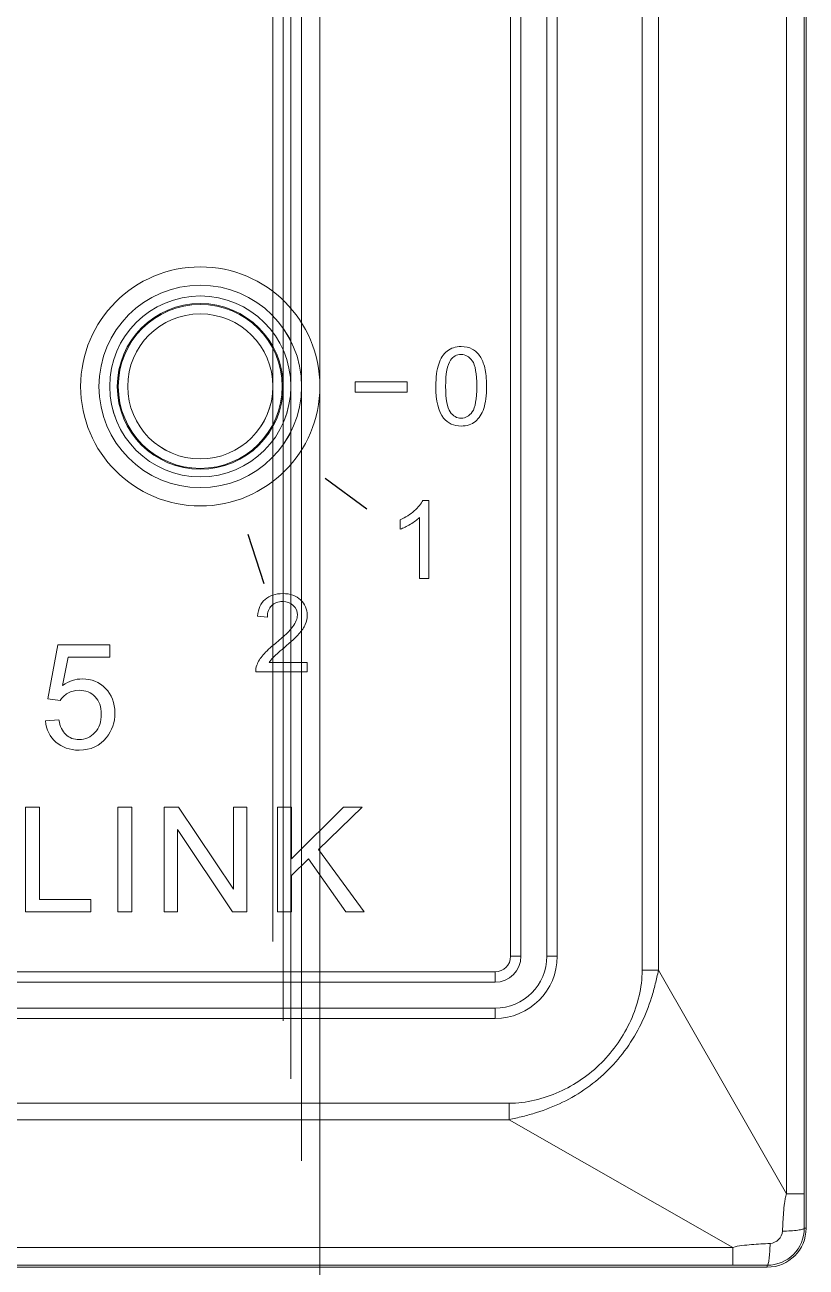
# Model space of a CAD drawing. Header units: millimetres. Extents: x 33157 to 59611, y -29750 to 1750.
# Drawn here: x 53818.94 to 53834.01, y 379.23 to 403.21 of the extents above; entities that cross this region are included whole.
import ezdxf

# ---------------------------------------------------------------- set-up
doc = ezdxf.new("R2010")
doc.units = ezdxf.units.MM
doc.layers.get('0').update_dxf_attribs({"lineweight": 18})

msp = doc.modelspace()

# ---------------------------------------------------------------- linework, layer by layer
at = {"lineweight": 9}
for p, q in [((53834.01300567926, 478.4824135606532), (53834.01300567926, 379.9826135606527)), ((53833.63340567927, 477.8183135606528), (53833.63340567927, 380.6467135606531)), ((53833.97520567926, 477.8183135606528), (53833.97520567926, 380.6467135606531)), ((53830.85070567929, 473.5019135606526), (53830.85070567929, 384.9631135606528)), ((53831.16690567923, 473.5019135606526), (53831.16690567923, 384.9631135606528)), ((53828.31290567924, 473.2324135606532), (53828.31290567924, 385.2326135606527)), ((53828.51300567926, 473.2324135606532), (53828.51300567926, 385.2326135606527)), ((53829.01300567926, 473.2324135606532), (53829.01300567926, 385.2326135606527)), ((53829.21300567927, 473.2324135606532), (53829.21300567927, 385.2326135606527)), ((53828.01300567931, 384.932613560653), (53828.01300567931, 384.932613560653)), ((53828.01300567931, 384.932613560653), (53828.01300567931, 384.7326135606531)), ((53828.01300567931, 384.932613560653), (53828.01300567931, 384.932613560653)), ((53828.01300567931, 384.7326135606531), (53828.01300567931, 384.7326135606531)), ((53828.01300567931, 384.2326135606527), (53828.01300567931, 384.0326135606529)), ((53828.28240567925, 382.3948135606529), (53828.28240567925, 382.0786135606531)), ((53828.28240567925, 382.3948135606529), (53828.28240567925, 382.3948135606529)), ((53828.28240567925, 382.0786135606531), (53828.28240567925, 382.0786135606531)), ((53832.59880567926, 379.6121135606527), (53832.59880567926, 379.270313560653)), ((53833.26300567931, 379.269413560653), (53833.26300567931, 379.2326135606527)), ((53833.26300567931, 379.2326135606527), (53833.26300567931, 379.2326135606527))]:
    msp.add_line(p, q, dxfattribs=at)
msp.add_ellipse((53822.32800567926, 396.2326135606527), major_axis=(9.686956181255565e-17, 1.582), ratio=1, dxfattribs=at)
for points, knots in [([(53824.63510567929, 396.2327135606529), (53824.63510567929, 397.506813560653), (53823.6021056793, 398.5398135606529), (53822.32800567926, 398.5398135606529), (53821.05380567927, 398.5398135606529), (53820.02080567928, 397.506813560653), (53820.02080567928, 396.2327135606529), (53820.02080567928, 394.958513560653), (53821.05380567927, 393.9255135606527), (53822.32790567925, 393.9255135606527), (53823.6021056793, 393.9255135606527), (53824.63510567929, 394.958513560653), (53824.63510567929, 396.2326135606527), (53824.63510567929, 457.3894135606529), (53824.63510567929, 335.0759135606527), (53824.63510567929, 396.2327135606529)], [0, 0, 0, 0, 148411.9763526951, 148411.9763526951, 148411.9763526951, 296823.9527053902, 296823.9527053902, 296823.9527053902, 445235.9290580853, 445235.9290580853, 445235.9290580853, 593647.9054107805, 593647.9054107805, 593647.9054107805, 593653.8418898346, 593653.8418898346, 593653.8418898346, 593653.8418898346]), ([(53824.63510567929, 396.2326135606527), (53824.63510567929, 397.5067135606528), (53823.6021056793, 398.5397135606531), (53822.32800567926, 398.5397135606531), (53821.05380567927, 398.5397135606531), (53820.02080567928, 397.5067135606528), (53820.02080567928, 396.2326135606527), (53820.02080567928, 394.9584135606528), (53821.05380567927, 393.9254135606529), (53822.32790567925, 393.9254135606529), (53823.6021056793, 393.9254135606529), (53824.63510567929, 394.9584135606528), (53824.63510567929, 396.2325135606529), (53824.63510567929, 457.3893135606531), (53824.63510567929, 335.0758135606529), (53824.63510567929, 396.2326135606527)], [0, 0, 0, 0, 148411.9764896258, 148411.9764896258, 148411.9764896258, 296823.9529792517, 296823.9529792517, 296823.9529792517, 445235.9294688775, 445235.9294688775, 445235.9294688775, 593647.9059585034, 593647.9059585034, 593647.9059585034, 593653.842437563, 593653.842437563, 593653.842437563, 593653.842437563]), ([(53824.6352056793, 396.2327135606529), (53824.6352056793, 397.506813560653), (53823.60220567924, 398.5398135606529), (53822.32810567932, 398.5398135606529), (53821.05390567928, 398.5398135606529), (53820.02090567922, 397.506813560653), (53820.02090567922, 396.2327135606529), (53820.02090567922, 394.958513560653), (53821.05390567928, 393.9255135606527), (53822.32800567926, 393.9255135606527), (53823.60220567924, 393.9255135606527), (53824.6352056793, 394.958513560653), (53824.6352056793, 396.2326135606527), (53824.6352056793, 457.3894135606529), (53824.6352056793, 335.0759135606527), (53824.6352056793, 396.2327135606529)], [0, 0, 0, 0, 148411.9766294636, 148411.9766294636, 148411.9766294636, 296823.9532589273, 296823.9532589273, 296823.9532589273, 445235.9298883909, 445235.9298883909, 445235.9298883909, 593647.9065178545, 593647.9065178545, 593647.9065178545, 593653.8429969198, 593653.8429969198, 593653.8429969198, 593653.8429969198]), ([(53824.28150567932, 396.2326135606527), (53824.28150567932, 397.3115135606527), (53823.40690567928, 398.1861135606532), (53822.32800567926, 398.1861135606532), (53821.24900567923, 398.1861135606532), (53820.37440567931, 397.3115135606527), (53820.37440567931, 396.2326135606527), (53820.37440567931, 395.153613560653), (53821.24900567923, 394.2790135606529), (53822.32790567925, 394.2790135606529), (53823.40690567928, 394.2790135606529), (53824.28150567932, 395.153613560653), (53824.28150567932, 396.2325135606529), (53824.28150567932, 448.0197135606531), (53824.28150567932, 344.4454135606529), (53824.28150567932, 396.2326135606527)], [0, 0, 0, 0, 148413.316987587, 148413.316987587, 148413.316987587, 296826.633975174, 296826.633975174, 296826.633975174, 445239.950962761, 445239.950962761, 445239.950962761, 593653.2679503481, 593653.2679503481, 593653.2679503481, 593659.2044830276, 593659.2044830276, 593659.2044830276, 593659.2044830276]), ([(53824.28160567927, 396.2327135606529), (53824.28160567927, 397.3116135606529), (53823.40700567928, 398.186213560653), (53822.32810567932, 398.186213560653), (53821.24910567929, 398.186213560653), (53820.37450567925, 397.3116135606529), (53820.37450567925, 396.2327135606529), (53820.37450567925, 395.1537135606527), (53821.24910567929, 394.2791135606531), (53822.32800567926, 394.2791135606531), (53823.40700567928, 394.2791135606531), (53824.28160567927, 395.1537135606527), (53824.28160567927, 396.2326135606527), (53824.28160567927, 448.0198135606529), (53824.28160567927, 344.4455135606527), (53824.28160567927, 396.2327135606529)], [0, 0, 0, 0, 148413.3171274254, 148413.3171274254, 148413.3171274254, 296826.6342548509, 296826.6342548509, 296826.6342548509, 445239.9513822763, 445239.9513822763, 445239.9513822763, 593653.2685097017, 593653.2685097017, 593653.2685097017, 593659.2050423869, 593659.2050423869, 593659.2050423869, 593659.2050423869]), ([(53824.07440567926, 396.2326135606527), (53824.07440567926, 397.1971135606527), (53823.29250567926, 397.9790135606527), (53822.32800567926, 397.9790135606527), (53821.36340567925, 397.9790135606527), (53820.58150567925, 397.1971135606527), (53820.58150567925, 396.2326135606527), (53820.58150567925, 395.2680135606529), (53821.36340567925, 394.4861135606529), (53822.32790567925, 394.4861135606529), (53823.29250567926, 394.4861135606529), (53824.07440567926, 395.2680135606529), (53824.07440567926, 396.2325135606529), (53824.07440567926, 442.5285135606528), (53824.07440567926, 349.9366135606529), (53824.07440567926, 396.2326135606527)], [0, 0, 0, 0, 148414.1021929554, 148414.1021929554, 148414.1021929554, 296828.2043859107, 296828.2043859107, 296828.2043859107, 445242.306578866, 445242.306578866, 445242.306578866, 593656.4087718214, 593656.4087718214, 593656.4087718214, 593662.3453359092, 593662.3453359092, 593662.3453359092, 593662.3453359092]), ([(53824.07450567927, 396.2327135606529), (53824.07450567927, 397.1972135606529), (53823.29260567926, 397.9791135606529), (53822.32810567932, 397.9791135606529), (53821.36350567931, 397.9791135606529), (53820.58160567931, 397.1972135606529), (53820.58160567931, 396.2327135606529), (53820.58160567931, 395.2681135606531), (53821.36350567931, 394.4862135606531), (53822.32800567926, 394.4862135606531), (53823.29260567926, 394.4862135606531), (53824.07450567927, 395.2681135606531), (53824.07450567927, 396.2326135606527), (53824.07450567927, 442.5286135606525), (53824.07450567927, 349.9367135606526), (53824.07450567927, 396.2327135606529)], [0, 0, 0, 0, 148414.1023327943, 148414.1023327943, 148414.1023327943, 296828.2046655886, 296828.2046655886, 296828.2046655886, 445242.3069983828, 445242.3069983828, 445242.3069983828, 593656.4093311771, 593656.4093311771, 593656.4093311771, 593662.3458952705, 593662.3458952705, 593662.3458952705, 593662.3458952705]), ([(53823.92800567929, 396.2327135606529), (53823.92800567929, 397.116313560653), (53823.21160567932, 397.8326135606526), (53822.32800567926, 397.8326135606526), (53821.44430567931, 397.8327135606528), (53820.72800567922, 397.116313560653), (53820.72800567922, 396.2327135606529), (53820.72790567928, 395.349013560653), (53821.44430567931, 394.632713560653), (53822.32790567925, 394.632713560653), (53823.21160567932, 394.6326135606528), (53823.92790567929, 395.349013560653), (53823.92790567929, 396.2326135606527), (53823.92790567929, 438.6454135606527), (53823.92800567929, 353.8199135606528), (53823.92800567929, 396.2327135606529)], [0, 0, 0, 0, 180825.7942853468, 180825.7942853468, 180825.7942853468, 361651.5885706936, 361651.5885706936, 361651.5885706936, 542477.3828560405, 542477.3828560405, 542477.3828560405, 723303.1771413872, 723303.1771413872, 723303.1771413872, 723313.4061930164, 723313.4061930164, 723313.4061930164, 723313.4061930164]), ([(53823.92800567929, 396.2326135606527), (53823.92800567929, 397.1162135606528), (53823.21160567932, 397.8325135606528), (53822.32800567926, 397.8325135606528), (53821.44430567931, 397.8326135606526), (53820.72800567922, 397.1162135606528), (53820.72800567922, 396.2326135606527), (53820.72790567928, 395.3489135606528), (53821.44430567931, 394.6326135606528), (53822.32790567925, 394.6326135606528), (53823.21160567932, 394.632513560653), (53823.92790567929, 395.3489135606528), (53823.92790567929, 396.2325135606529), (53823.92790567929, 438.6453135606525), (53823.92800567929, 353.8198135606531), (53823.92800567929, 396.2326135606527)], [0, 0, 0, 0, 180825.7944397054, 180825.7944397054, 180825.7944397054, 361651.5888794108, 361651.5888794108, 361651.5888794108, 542477.3833191162, 542477.3833191162, 542477.3833191162, 723303.1777588215, 723303.1777588215, 723303.1777588215, 723313.4068104594, 723313.4068104594, 723313.4068104594, 723313.4068104594]), ([(53823.9281056793, 396.2327135606529), (53823.9281056793, 397.116313560653), (53823.21170567926, 397.8326135606526), (53822.32810567932, 397.8326135606526), (53821.44440567926, 397.8327135606528), (53820.72810567929, 397.116313560653), (53820.72810567929, 396.2327135606529), (53820.72800567922, 395.349013560653), (53821.44440567926, 394.632713560653), (53822.32800567926, 394.632713560653), (53823.21170567926, 394.6326135606528), (53823.92800567929, 395.349013560653), (53823.92800567929, 396.2326135606527), (53823.92800567929, 438.6454135606527), (53823.9281056793, 353.8199135606528), (53823.9281056793, 396.2327135606529)], [0, 0, 0, 0, 180825.7946224683, 180825.7946224683, 180825.7946224683, 361651.5892449365, 361651.5892449365, 361651.5892449365, 542477.3838674049, 542477.3838674049, 542477.3838674049, 723303.1784898731, 723303.1784898731, 723303.1784898731, 723313.4075415198, 723313.4075415198, 723313.4075415198, 723313.4075415198]), ([(53823.72800567928, 396.2326135606527), (53823.72800567928, 397.005713560653), (53823.10110567925, 397.632513560653), (53822.32800567926, 397.632513560653), (53821.55480567932, 397.6326135606528), (53820.92800567929, 397.0058135606528), (53820.92800567929, 396.2326135606527), (53820.92790567923, 395.459413560653), (53821.55470567926, 394.832613560653), (53822.32790567925, 394.832613560653), (53823.10110567925, 394.8325135606528), (53823.72790567933, 395.4593135606528), (53823.72790567933, 396.2325135606529), (53823.72790567933, 433.3461135606526), (53823.72800567928, 359.1238135606527), (53823.72800567928, 396.2326135606527)], [0, 0, 0, 0, 180826.9136864512, 180826.9136864512, 180826.9136864512, 361653.8273729024, 361653.8273729024, 361653.8273729024, 542480.7410593537, 542480.7410593537, 542480.7410593537, 723307.6547458048, 723307.6547458048, 723307.6547458048, 723317.8838607555, 723317.8838607555, 723317.8838607555, 723317.8838607555]), ([(53823.72800567928, 396.2326135606527), (53823.72800567928, 397.005713560653), (53823.10110567925, 397.632513560653), (53822.32800567926, 397.632513560653), (53821.55480567932, 397.6326135606528), (53820.92800567929, 397.0058135606528), (53820.92800567929, 396.2326135606527), (53820.92790567923, 395.459413560653), (53821.55470567926, 394.832613560653), (53822.32790567925, 394.832613560653), (53823.10110567925, 394.8325135606528), (53823.72790567933, 395.4593135606528), (53823.72790567933, 396.2325135606529), (53823.72790567933, 433.3461135606526), (53823.72800567928, 359.1238135606527), (53823.72800567928, 396.2326135606527)], [0, 0, 0, 0, 180826.9136864512, 180826.9136864512, 180826.9136864512, 361653.8273729024, 361653.8273729024, 361653.8273729024, 542480.7410593537, 542480.7410593537, 542480.7410593537, 723307.6547458048, 723307.6547458048, 723307.6547458048, 723317.8838607555, 723317.8838607555, 723317.8838607555, 723317.8838607555]), ([(53823.72810567929, 396.2327135606529), (53823.72810567929, 397.0058135606528), (53823.10120567925, 397.6326135606528), (53822.32810567932, 397.6326135606528), (53821.55490567927, 397.632713560653), (53820.92810567924, 397.005913560653), (53820.92810567924, 396.2327135606529), (53820.92800567929, 395.4595135606528), (53821.55480567932, 394.8327135606528), (53822.32800567926, 394.8327135606528), (53823.10120567925, 394.832613560653), (53823.72800567928, 395.459413560653), (53823.72800567928, 396.2326135606527), (53823.72800567928, 433.3462135606528), (53823.72810567929, 359.1239135606529), (53823.72810567929, 396.2327135606529)], [0, 0, 0, 0, 180826.9138692137, 180826.9138692137, 180826.9138692137, 361653.8277384274, 361653.8277384274, 361653.8277384274, 542480.7416076411, 542480.7416076411, 542480.7416076411, 723307.6554768548, 723307.6554768548, 723307.6554768548, 723317.8845918172, 723317.8845918172, 723317.8845918172, 723317.8845918172]), ([(53828.28240567925, 382.3948135606529), (53828.44840567927, 382.3949135606526), (53828.61480567926, 382.4170135606528), (53828.77690567933, 382.4550135606528), (53828.93920567924, 382.4929135606531), (53829.09720567924, 382.546613560653), (53829.24920567924, 382.6147135606529), (53829.55200567924, 382.750313560653), (53829.83080567927, 382.9431135606528), (53830.0666056793, 383.1789135606532), (53830.30240567932, 383.4147135606527), (53830.49520567928, 383.6935135606527), (53830.63080567932, 383.9963135606531), (53830.6989056793, 384.1483135606527), (53830.75250567922, 384.3063135606531), (53830.79050567928, 384.4686135606526), (53830.82850567928, 384.630713560653), (53830.8509056793, 384.7971135606531), (53830.85070567929, 384.9631135606528)], [0, 0, 0, 0, 142137.2085955976, 142137.2085955976, 142137.2085955976, 284274.4171911952, 284274.4171911952, 284274.4171911952, 426411.6257867928, 426411.6257867928, 426411.6257867928, 568548.8343823904, 568548.8343823904, 568548.8343823904, 710686.0429779879, 710686.0429779879, 710686.0429779879, 852823.2515735856, 852823.2515735856, 852823.2515735856, 852823.2515735856]), ([(53828.28240567925, 382.0786135606531), (53828.37050567924, 382.1004135606527), (53828.45910567926, 382.119913560653), (53828.54720567925, 382.141713560653), (53828.63530567924, 382.163513560653), (53828.72290567927, 382.1877135606528), (53828.80970567926, 382.2149135606528), (53828.98300567929, 382.269213560653), (53829.15280567932, 382.3356135606532), (53829.31620567928, 382.4152135606528), (53829.47960567924, 382.494913560653), (53829.6365056793, 382.5879135606529), (53829.78460567929, 382.693213560653), (53829.93280567923, 382.7985135606532), (53830.07220567927, 382.916213560653), (53830.20070567926, 383.044813560653), (53830.32930567932, 383.1733135606528), (53830.44700567926, 383.3127135606528), (53830.55230567926, 383.4609135606529), (53830.65760567925, 383.6090135606528), (53830.75060567925, 383.7660135606529), (53830.83030567931, 383.9293135606531), (53830.90990567925, 384.092713560653), (53830.97630567926, 384.2625135606531), (53831.03060567933, 384.4358135606531), (53831.05780567929, 384.5226135606526), (53831.08200567921, 384.6102135606529), (53831.10380567926, 384.6983135606529), (53831.12570567925, 384.7864135606528), (53831.14520567925, 384.8750135606529), (53831.16690567923, 384.9631135606528)], [0, 0, 0, 0, 137080.3832017359, 137080.3832017359, 137080.3832017359, 274160.7664034717, 274160.7664034717, 274160.7664034717, 411241.1496052075, 411241.1496052075, 411241.1496052075, 548321.5328069434, 548321.5328069434, 548321.5328069434, 685401.9160086792, 685401.9160086792, 685401.9160086792, 822482.2992104151, 822482.2992104151, 822482.2992104151, 959562.682412151, 959562.682412151, 959562.682412151, 1096643.065613887, 1096643.065613887, 1096643.065613887, 1233723.448815623, 1233723.448815623, 1233723.448815623, 1370803.832017358, 1370803.832017358, 1370803.832017358, 1370803.832017358]), ([(53833.63340567927, 380.6467135606531), (53833.62230567927, 380.6187135606528), (53833.61540567929, 380.5890135606528), (53833.60990567932, 380.5593135606528), (53833.60430567928, 380.5294135606528), (53833.60000567931, 380.499413560653), (53833.59620567925, 380.4694135606528), (53833.5886056793, 380.4094135606529), (53833.58320567927, 380.349013560653), (53833.57840567928, 380.2886135606532), (53833.57370567929, 380.2283135606531), (53833.56960567927, 380.168013560653), (53833.56590567926, 380.1077135606529), (53833.56220567932, 380.047513560653), (53833.55880567928, 379.9872135606529), (53833.55560567924, 379.927013560653)], [0, 0, 0, 0, 144719.3604940462, 144719.3604940462, 144719.3604940462, 289438.7209880924, 289438.7209880924, 289438.7209880924, 434158.0814821386, 434158.0814821386, 434158.0814821386, 578877.4419761847, 578877.4419761847, 578877.4419761847, 723596.8024702308, 723596.8024702308, 723596.8024702308, 723596.8024702308]), ([(53833.26290567925, 379.269413560653), (53833.45210567927, 379.2693135606528), (53833.63360567922, 379.3444135606528), (53833.76730567923, 379.4782135606529), (53833.9011056793, 379.6119135606527), (53833.97620567925, 379.7934135606529), (53833.97610567931, 379.9825135606529)], [0, 0, 0, 0, 167442.4377159409, 167442.4377159409, 167442.4377159409, 334884.8754318818, 334884.8754318818, 334884.8754318818, 334884.8754318818]), ([(53833.55560567924, 379.927013560653), (53833.55240567926, 379.8675135606527), (53833.52450567928, 379.8082135606528), (53833.48100567925, 379.7646135606528), (53833.43740567927, 379.7210135606529), (53833.3780056793, 379.6931135606528), (53833.31850567921, 379.6899135606527)], [0, 0, 0, 0, 167441.5203695228, 167441.5203695228, 167441.5203695228, 334883.0407390456, 334883.0407390456, 334883.0407390456, 334883.0407390456]), ([(53833.97610567931, 379.9826135606527), (53833.97540567927, 379.9782135606529), (53833.97110567924, 379.9752135606532), (53833.96690567928, 379.9728135606529), (53833.9589056793, 379.9682135606527), (53833.95110567928, 379.9656135606529), (53833.94300567931, 379.9633135606528), (53833.93080567931, 379.9598135606529), (53833.91790567928, 379.956913560653), (53833.90500567931, 379.9544135606529), (53833.88800567931, 379.9511135606531), (53833.87100567932, 379.948613560653), (53833.85400567927, 379.9463135606529), (53833.8093056793, 379.940513560653), (53833.76430567926, 379.9366135606529), (53833.71920567927, 379.9337135606529), (53833.6647056793, 379.9302135606531), (53833.61010567933, 379.9281135606529), (53833.55560567924, 379.927013560653)], [0, 0, 0, 0, 142154.3265994863, 142154.3265994863, 142154.3265994863, 284308.6531989725, 284308.6531989725, 284308.6531989725, 426462.9797984588, 426462.9797984588, 426462.9797984588, 568617.306397945, 568617.306397945, 568617.306397945, 710771.6329974313, 710771.6329974313, 710771.6329974313, 852925.9595969176, 852925.9595969176, 852925.9595969176, 852925.9595969176]), ([(53833.31850567921, 379.6899135606527), (53833.25830567932, 379.6867135606531), (53833.19800567925, 379.683313560653), (53833.13780567925, 379.6796135606528), (53833.07750567929, 379.675913560653), (53833.01710567928, 379.6720135606529), (53832.95690567927, 379.667113560653), (53832.89670567926, 379.6622135606531), (53832.83660567932, 379.6564135606532), (53832.7762056793, 379.6493135606529), (53832.71590567923, 379.6422135606531), (53832.65520567932, 379.6338135606529), (53832.59880567926, 379.6121135606527)], [0, 0, 0, 0, 148474.0364767602, 148474.0364767602, 148474.0364767602, 296948.0729535203, 296948.0729535203, 296948.0729535203, 445422.1094302805, 445422.1094302805, 445422.1094302805, 593896.1459070407, 593896.1459070407, 593896.1459070407, 593896.1459070407]), ([(53833.26300567931, 379.269413560653), (53833.26730567928, 379.270113560653), (53833.27030567931, 379.2744135606526), (53833.27270567931, 379.278613560653), (53833.27730567924, 379.2866135606528), (53833.27990567924, 379.2944135606531), (53833.28220567924, 379.3025135606531), (53833.28570567929, 379.3147135606528), (53833.28860567931, 379.3276135606529), (53833.29110567931, 379.3405135606527), (53833.29440567929, 379.3575135606529), (53833.29690567929, 379.3745135606528), (53833.29920567929, 379.391513560653), (53833.30500567927, 379.436213560653), (53833.30890567928, 379.4812135606526), (53833.3118056793, 379.5263135606529), (53833.31530567924, 379.580813560653), (53833.31740567934, 379.635413560653), (53833.31850567921, 379.6899135606527)], [0, 0, 0, 0, 142153.5233942416, 142153.5233942416, 142153.5233942416, 284307.046788483, 284307.046788483, 284307.046788483, 426460.5701827245, 426460.5701827245, 426460.5701827245, 568614.093576966, 568614.093576966, 568614.093576966, 710767.6169712074, 710767.6169712074, 710767.6169712074, 852921.140365449, 852921.140365449, 852921.140365449, 852921.140365449])]:
    msp.add_open_spline(points, degree=3, knots=knots, dxfattribs=at)
for points, knots in [([(53826.87130567928, 396.2346135606531), (53826.87130567928, 396.4120135606527), (53826.88940567926, 396.5554135606531), (53826.92590567931, 396.6639135606529), (53826.96270567931, 396.7727135606528), (53827.01690567921, 396.8563135606528), (53827.08900567926, 396.9147135606531), (53827.16070567923, 396.9731135606526), (53827.25140567923, 397.0022135606528), (53827.36050567929, 397.0022135606528), (53827.44110567927, 397.0022135606528), (53827.51180567926, 396.9861135606529), (53827.57300567925, 396.9536135606527), (53827.63380567923, 396.9210135606531), (53827.68430567924, 396.8741135606529), (53827.7235056793, 396.8129135606528), (53827.76270567924, 396.752113560653), (53827.79350567925, 396.6775135606526), (53827.81590567926, 396.5897135606529), (53827.83860567924, 396.5019135606531), (53827.84980567925, 396.3833135606528), (53827.84980567925, 396.2346135606531), (53827.84980567925, 396.058313560653), (53827.83160567931, 395.9156135606527), (53827.79560567923, 395.8072135606526), (53827.75950567926, 395.6984135606531), (53827.70530567931, 395.6147135606529), (53827.63310567926, 395.5560135606529), (53827.56140567928, 395.4972135606531), (53827.47050567927, 395.4678135606528), (53827.36050567929, 395.4678135606528), (53827.21600567929, 395.4678135606528), (53827.1022056793, 395.519213560653), (53827.01970567922, 395.6224135606531), (53826.92070567929, 395.7484135606528), (53826.87130567928, 395.9523135606528), (53826.87130567928, 396.2346135606531)], [0, 0, 0, 0, 135793.5569831958, 135793.5569831958, 135793.5569831958, 271587.1139663918, 271587.1139663918, 271587.1139663918, 407380.6709495877, 407380.6709495877, 407380.6709495877, 543174.2279327835, 543174.2279327835, 543174.2279327835, 678967.7849159793, 678967.7849159793, 678967.7849159793, 814761.3418991753, 814761.3418991753, 814761.3418991753, 950554.898882371, 950554.898882371, 950554.898882371, 1086348.455865567, 1086348.455865567, 1086348.455865567, 1222142.012848763, 1222142.012848763, 1222142.012848763, 1357935.569831959, 1357935.569831959, 1357935.569831959, 1493729.126815155, 1493729.126815155, 1493729.126815155, 1629522.683798351, 1629522.683798351, 1629522.683798351, 1629522.683798351]), ([(53827.06030567929, 396.233913560653), (53827.06030567929, 395.986613560653), (53827.08900567926, 395.8222135606529), (53827.14670567932, 395.7410135606528), (53827.20450567927, 395.6595135606526), (53827.27590567923, 395.6189135606528), (53827.36050567929, 395.6189135606528), (53827.44530567924, 395.6189135606528), (53827.51670567926, 395.659913560653), (53827.57440567932, 395.7414135606527), (53827.63210567927, 395.8232135606531), (53827.66080567929, 395.9873135606526), (53827.66080567929, 396.233913560653), (53827.66080567929, 396.4813135606528), (53827.63210567927, 396.6457135606529), (53827.57440567932, 396.726913560653), (53827.51700567927, 396.8084135606528), (53827.44490567928, 396.849013560653), (53827.3584056793, 396.849013560653), (53827.27380567924, 396.849013560653), (53827.20590567928, 396.8129135606528), (53827.15510567925, 396.7412135606528), (53827.09180567927, 396.6499135606527), (53827.06030567929, 396.4806135606527), (53827.06030567929, 396.233913560653)], [0, 0, 0, 0, 138954.3044258583, 138954.3044258583, 138954.3044258583, 277908.6088517165, 277908.6088517165, 277908.6088517165, 416862.9132775748, 416862.9132775748, 416862.9132775748, 555817.217703433, 555817.217703433, 555817.217703433, 694771.5221292912, 694771.5221292912, 694771.5221292912, 833725.8265551495, 833725.8265551495, 833725.8265551495, 972680.1309810078, 972680.1309810078, 972680.1309810078, 1111634.435406866, 1111634.435406866, 1111634.435406866, 1111634.435406866]), ([(53826.73930567929, 392.5238135606528), (53826.73930567929, 392.5238135606528), (53826.55450567925, 392.5238135606528), (53826.55450567925, 392.5238135606528), (53826.55450567925, 392.5238135606528), (53826.55450567925, 393.6999135606529), (53826.55450567925, 393.6999135606529), (53826.51010567929, 393.6573135606527), (53826.45170567925, 393.6149135606529), (53826.37960567926, 393.5726135606528), (53826.30740567933, 393.5303135606528), (53826.24240567927, 393.4984135606528), (53826.18500567928, 393.4774135606526), (53826.18500567928, 393.4774135606526), (53826.18500567928, 393.6559135606531), (53826.18500567928, 393.6559135606531), (53826.28820567929, 393.7041135606528), (53826.37850567927, 393.762913560653), (53826.45590567928, 393.8322135606527), (53826.53320567928, 393.9011135606529), (53826.58810567933, 393.967913560653), (53826.62040567923, 394.0330135606528), (53826.62040567923, 394.0330135606528), (53826.73930567929, 394.0330135606528), (53826.73930567929, 394.0330135606528), (53826.73930567929, 394.0330135606528), (53826.73930567929, 392.5238135606528), (53826.73930567929, 392.5238135606528)], [0, 0, 0, 0, 137923.1787390308, 137923.1787390308, 137923.1787390308, 275846.3574780617, 275846.3574780617, 275846.3574780617, 413769.5362170925, 413769.5362170925, 413769.5362170925, 551692.7149561234, 551692.7149561234, 551692.7149561234, 689615.8936951542, 689615.8936951542, 689615.8936951542, 827539.0724341851, 827539.0724341851, 827539.0724341851, 965462.2511732158, 965462.2511732158, 965462.2511732158, 1103385.429912247, 1103385.429912247, 1103385.429912247, 1241308.608651278, 1241308.608651278, 1241308.608651278, 1241308.608651278]), ([(53824.39240567929, 390.900713560653), (53824.39240567929, 390.900713560653), (53824.39240567929, 390.7244135606529), (53824.39240567929, 390.7244135606529), (53824.39240567929, 390.7244135606529), (53823.39710567928, 390.7244135606529), (53823.39710567928, 390.7244135606529), (53823.39570567927, 390.7688135606527), (53823.40300567927, 390.8115135606531), (53823.41880567926, 390.852813560653), (53823.44430567925, 390.9203135606531), (53823.48530567922, 390.9871135606531), (53823.54170567928, 391.0525135606526), (53823.59800567928, 391.1180135606528), (53823.67840567925, 391.1935135606527), (53823.78310567928, 391.2792135606528), (53823.94580567926, 391.4132135606528), (53824.05650567928, 391.519213560653), (53824.11420567923, 391.5976135606529), (53824.17230567925, 391.6759135606526), (53824.20130567929, 391.7501135606526), (53824.20130567929, 391.8201135606528), (53824.20130567929, 391.8932135606528), (53824.17510567927, 391.9548135606528), (53824.12260567928, 392.0051135606532), (53824.07010567923, 392.0552135606531), (53824.00150567929, 392.0804135606531), (53823.91710567924, 392.0804135606531), (53823.82790567925, 392.0804135606531), (53823.75650567924, 392.053813560653), (53823.70290567931, 392.0006135606532), (53823.64940567927, 391.9478135606532), (53823.62250567928, 391.8743135606528), (53823.62180567924, 391.780213560653), (53823.62180567924, 391.780213560653), (53823.43280567929, 391.799113560653), (53823.43280567929, 391.799113560653), (53823.44570567932, 391.9404135606528), (53823.49480567926, 392.048213560653), (53823.57940567921, 392.1223135606529), (53823.66440567929, 392.1965135606529), (53823.77820567934, 392.2336135606529), (53823.92130567932, 392.2336135606529), (53824.06560567925, 392.2336135606529), (53824.17990567927, 392.1937135606531), (53824.26400567924, 392.113613560653), (53824.34830567929, 392.0335135606529), (53824.39030567931, 391.9341135606528), (53824.39030567931, 391.8159135606529), (53824.39030567931, 391.755713560653), (53824.37810567925, 391.6966135606526), (53824.35320567929, 391.6385135606529), (53824.32870567923, 391.580113560653), (53824.28780567921, 391.5189135606529), (53824.2308056793, 391.4545135606531), (53824.17330567924, 391.3905135606528), (53824.07850567922, 391.302013560653), (53823.94620567928, 391.1900135606529), (53823.83530567931, 391.0970135606531), (53823.7639056793, 391.034013560653), (53823.73240567931, 391.0008135606527), (53823.70080567927, 390.9675135606526), (53823.67490567926, 390.9343135606532), (53823.65430567927, 390.900713560653), (53823.65430567927, 390.900713560653), (53824.39240567929, 390.900713560653), (53824.39240567929, 390.900713560653)], [0, 0, 0, 0, 132916.0985777078, 132916.0985777078, 132916.0985777078, 265832.1971554154, 265832.1971554154, 265832.1971554154, 398748.2957331232, 398748.2957331232, 398748.2957331232, 531664.3943108307, 531664.3943108307, 531664.3943108307, 664580.4928885385, 664580.4928885385, 664580.4928885385, 797496.591466246, 797496.591466246, 797496.591466246, 930412.6900439538, 930412.6900439538, 930412.6900439538, 1063328.788621661, 1063328.788621661, 1063328.788621661, 1196244.887199369, 1196244.887199369, 1196244.887199369, 1329160.985777077, 1329160.985777077, 1329160.985777077, 1462077.084354785, 1462077.084354785, 1462077.084354785, 1594993.182932492, 1594993.182932492, 1594993.182932492, 1727909.2815102, 1727909.2815102, 1727909.2815102, 1860825.380087908, 1860825.380087908, 1860825.380087908, 1993741.478665615, 1993741.478665615, 1993741.478665615, 2126657.577243323, 2126657.577243323, 2126657.577243323, 2259573.675821031, 2259573.675821031, 2259573.675821031, 2392489.774398739, 2392489.774398739, 2392489.774398739, 2525405.872976446, 2525405.872976446, 2525405.872976446, 2658321.971554154, 2658321.971554154, 2658321.971554154, 2791238.070131862, 2791238.070131862, 2791238.070131862, 2924154.168709569, 2924154.168709569, 2924154.168709569, 2924154.168709569]), ([(53819.34330567923, 389.7769135606527), (53819.34330567923, 389.7769135606527), (53819.60300567928, 389.796613560653), (53819.60300567928, 389.796613560653), (53819.62230567927, 389.6701135606527), (53819.66690567929, 389.5751135606529), (53819.73660567922, 389.511113560653), (53819.80620567927, 389.4476135606528), (53819.89130567924, 389.4156135606531), (53819.99150567928, 389.4156135606531), (53820.11240567926, 389.4156135606531), (53820.21350567923, 389.4608135606527), (53820.29580567924, 389.5506135606529), (53820.37770567923, 389.6409135606527), (53820.41860567925, 389.760413560653), (53820.41860567925, 389.909013560653), (53820.41860567925, 390.0506135606529), (53820.37960567932, 390.1621135606529), (53820.30100567926, 390.2439135606528), (53820.22240567925, 390.3258135606529), (53820.11850567926, 390.3667135606529), (53819.98910567923, 390.3667135606529), (53819.90870567931, 390.3667135606529), (53819.83670567932, 390.3484135606532), (53819.77280567931, 390.3117135606531), (53819.70930567927, 390.275013560653), (53819.65940567922, 390.2275135606528), (53819.62270567923, 390.1692135606527), (53819.62270567923, 390.1692135606527), (53819.38850567928, 390.2030135606528), (53819.38850567928, 390.2030135606528), (53819.38850567928, 390.2030135606528), (53819.58320567927, 391.2416135606527), (53819.58320567927, 391.2416135606527), (53819.58320567927, 391.2416135606527), (53820.58510567925, 391.2416135606527), (53820.58510567925, 391.2416135606527), (53820.58510567925, 391.2416135606527), (53820.58510567925, 391.0045135606529), (53820.58510567925, 391.0045135606529), (53820.58510567925, 391.0045135606529), (53819.7812056793, 391.0045135606529), (53819.7812056793, 391.0045135606529), (53819.7812056793, 391.0045135606529), (53819.67350567931, 390.459413560653), (53819.67350567931, 390.459413560653), (53819.79440567923, 390.5445135606528), (53819.92140567927, 390.5868135606529), (53820.05410567929, 390.5868135606529), (53820.23000567932, 390.5868135606529), (53820.37860567927, 390.525713560653), (53820.49950567931, 390.4034135606526), (53820.62040567929, 390.281113560653), (53820.68110567932, 390.1240135606527), (53820.68110567932, 389.9321135606529), (53820.68110567932, 389.7491135606529), (53820.62790567924, 389.591113560653), (53820.52160567926, 389.4580135606529), (53820.39230567923, 389.2943135606529), (53820.21540567932, 389.2124135606532), (53819.99150567928, 389.2124135606532), (53819.8081056793, 389.2124135606532), (53819.6585056793, 389.2642135606529), (53819.54230567925, 389.367213560653), (53819.42610567926, 389.4702135606531), (53819.35980567925, 389.6066135606529), (53819.34330567923, 389.7769135606527)], [0, 0, 0, 0, 132907.5223812775, 132907.5223812775, 132907.5223812775, 265815.0447625547, 265815.0447625547, 265815.0447625547, 398722.5671438323, 398722.5671438323, 398722.5671438323, 531630.0895251094, 531630.0895251094, 531630.0895251094, 664537.6119063869, 664537.6119063869, 664537.6119063869, 797445.1342876642, 797445.1342876642, 797445.1342876642, 930352.6566689416, 930352.6566689416, 930352.6566689416, 1063260.179050219, 1063260.179050219, 1063260.179050219, 1196167.701431497, 1196167.701431497, 1196167.701431497, 1329075.223812774, 1329075.223812774, 1329075.223812774, 1461982.746194051, 1461982.746194051, 1461982.746194051, 1594890.268575328, 1594890.268575328, 1594890.268575328, 1727797.790956606, 1727797.790956606, 1727797.790956606, 1860705.313337883, 1860705.313337883, 1860705.313337883, 1993612.835719161, 1993612.835719161, 1993612.835719161, 2126520.358100438, 2126520.358100438, 2126520.358100438, 2259427.880481715, 2259427.880481715, 2259427.880481715, 2392335.402862993, 2392335.402862993, 2392335.402862993, 2525242.92524427, 2525242.92524427, 2525242.92524427, 2658150.447625548, 2658150.447625548, 2658150.447625548, 2791057.970006825, 2791057.970006825, 2791057.970006825, 2923965.492388102, 2923965.492388102, 2923965.492388102, 2923965.492388102]), ([(53818.95700567933, 386.0935135606528), (53818.95700567933, 386.0935135606528), (53818.95700567933, 388.1142135606528), (53818.95700567933, 388.1142135606528), (53818.95700567933, 388.1142135606528), (53819.22510567926, 388.1142135606528), (53819.22510567926, 388.1142135606528), (53819.22510567926, 388.1142135606528), (53819.22510567926, 386.3306135606531), (53819.22510567926, 386.3306135606531), (53819.22510567926, 386.3306135606531), (53820.21850567924, 386.3306135606531), (53820.21850567924, 386.3306135606531), (53820.21850567924, 386.3306135606531), (53820.21850567924, 386.0935135606528), (53820.21850567924, 386.0935135606528), (53820.21850567924, 386.0935135606528), (53818.95700567933, 386.0935135606528), (53818.95700567933, 386.0935135606528)], [0, 0, 0, 0, 142102.8578174906, 142102.8578174906, 142102.8578174906, 284205.7156349812, 284205.7156349812, 284205.7156349812, 426308.5734524718, 426308.5734524718, 426308.5734524718, 568411.4312699623, 568411.4312699623, 568411.4312699623, 710514.2890874528, 710514.2890874528, 710514.2890874528, 852617.1469049435, 852617.1469049435, 852617.1469049435, 852617.1469049435]), ([(53820.73990567926, 386.0935135606528), (53820.73990567926, 386.0935135606528), (53820.73990567926, 388.1142135606528), (53820.73990567926, 388.1142135606528), (53820.73990567926, 388.1142135606528), (53821.00800567931, 388.1142135606528), (53821.00800567931, 388.1142135606528), (53821.00800567931, 388.1142135606528), (53821.00800567931, 386.0935135606528), (53821.00800567931, 386.0935135606528), (53821.00800567931, 386.0935135606528), (53820.73990567926, 386.0935135606528), (53820.73990567926, 386.0935135606528)], [0, 0, 0, 0, 148427.4059621337, 148427.4059621337, 148427.4059621337, 296854.8119242674, 296854.8119242674, 296854.8119242674, 445282.2178864012, 445282.2178864012, 445282.2178864012, 593709.6238485349, 593709.6238485349, 593709.6238485349, 593709.6238485349]), ([(53821.6328056793, 386.0935135606528), (53821.6328056793, 386.0935135606528), (53821.6328056793, 388.1142135606528), (53821.6328056793, 388.1142135606528), (53821.6328056793, 388.1142135606528), (53821.90750567931, 388.1142135606528), (53821.90750567931, 388.1142135606528), (53821.90750567931, 388.1142135606528), (53822.96770567932, 386.5281135606529), (53822.96770567932, 386.5281135606529), (53822.96770567932, 386.5281135606529), (53822.96770567932, 388.1142135606528), (53822.96770567932, 388.1142135606528), (53822.96770567932, 388.1142135606528), (53823.22450567929, 388.1142135606528), (53823.22450567929, 388.1142135606528), (53823.22450567929, 388.1142135606528), (53823.22450567929, 386.0935135606528), (53823.22450567929, 386.0935135606528), (53823.22450567929, 386.0935135606528), (53822.94980567928, 386.0935135606528), (53822.94980567928, 386.0935135606528), (53822.94980567928, 386.0935135606528), (53821.88960567927, 387.6796135606528), (53821.88960567927, 387.6796135606528), (53821.88960567927, 387.6796135606528), (53821.88960567927, 386.0935135606528), (53821.88960567927, 386.0935135606528), (53821.88960567927, 386.0935135606528), (53821.6328056793, 386.0935135606528), (53821.6328056793, 386.0935135606528)], [0, 0, 0, 0, 137052.2743252897, 137052.2743252897, 137052.2743252897, 274104.5486505794, 274104.5486505794, 274104.5486505794, 411156.8229758691, 411156.8229758691, 411156.8229758691, 548209.0973011588, 548209.0973011588, 548209.0973011588, 685261.3716264485, 685261.3716264485, 685261.3716264485, 822313.6459517382, 822313.6459517382, 822313.6459517382, 959365.920277028, 959365.920277028, 959365.920277028, 1096418.194602318, 1096418.194602318, 1096418.194602318, 1233470.468927607, 1233470.468927607, 1233470.468927607, 1370522.743252897, 1370522.743252897, 1370522.743252897, 1370522.743252897]), ([(53823.81920567931, 386.0935135606528), (53823.81920567931, 386.0935135606528), (53823.81920567931, 388.1142135606528), (53823.81920567931, 388.1142135606528), (53823.81920567931, 388.1142135606528), (53824.08730567923, 388.1142135606528), (53824.08730567923, 388.1142135606528), (53824.08730567923, 388.1142135606528), (53824.08730567923, 387.1123135606531), (53824.08730567923, 387.1123135606531), (53824.08730567923, 387.1123135606531), (53825.0911056793, 388.1142135606528), (53825.0911056793, 388.1142135606528), (53825.0911056793, 388.1142135606528), (53825.45330567933, 388.1142135606528), (53825.45330567933, 388.1142135606528), (53825.45330567933, 388.1142135606528), (53824.60570567923, 387.294813560653), (53824.60570567923, 387.294813560653), (53824.60570567923, 387.294813560653), (53825.49000567927, 386.0935135606528), (53825.49000567927, 386.0935135606528), (53825.49000567927, 386.0935135606528), (53825.13720567928, 386.0935135606528), (53825.13720567928, 386.0935135606528), (53825.13720567928, 386.0935135606528), (53824.41800567928, 387.1133135606528), (53824.41800567928, 387.1133135606528), (53824.41800567928, 387.1133135606528), (53824.08730567923, 386.7934135606529), (53824.08730567923, 386.7934135606529), (53824.08730567923, 386.7934135606529), (53824.08730567923, 386.0935135606528), (53824.08730567923, 386.0935135606528), (53824.08730567923, 386.0935135606528), (53823.81920567931, 386.0935135606528), (53823.81920567931, 386.0935135606528)], [0, 0, 0, 0, 135793.4218301485, 135793.4218301485, 135793.4218301485, 271586.8436602972, 271586.8436602972, 271586.8436602972, 407380.2654904457, 407380.2654904457, 407380.2654904457, 543173.6873205942, 543173.6873205942, 543173.6873205942, 678967.1091507426, 678967.1091507426, 678967.1091507426, 814760.5309808913, 814760.5309808913, 814760.5309808913, 950553.9528110398, 950553.9528110398, 950553.9528110398, 1086347.374641188, 1086347.374641188, 1086347.374641188, 1222140.796471337, 1222140.796471337, 1222140.796471337, 1357934.218301485, 1357934.218301485, 1357934.218301485, 1493727.640131634, 1493727.640131634, 1493727.640131634, 1629521.061961783, 1629521.061961783, 1629521.061961783, 1629521.061961783])]:
    msp.add_open_spline(points, degree=3, knots=knots)
at = {"lineweight": 0}
msp.add_open_spline([(53825.31680567931, 396.3217135606528), (53825.31680567931, 396.3217135606528), (53825.31680567931, 396.1188135606526), (53825.31680567931, 396.1188135606526), (53825.31680567931, 396.1188135606526), (53826.31680567931, 396.1188135606526), (53826.31680567931, 396.1188135606526), (53826.31680567931, 396.1188135606526), (53826.31680567931, 396.3217135606528), (53826.31680567931, 396.3217135606528), (53826.31680567931, 396.3217135606528), (53825.31680567931, 396.3217135606528), (53825.31680567931, 396.3217135606528)], degree=3, knots=[0, 0, 0, 0, 148431.0489246459, 148431.0489246459, 148431.0489246459, 296862.0978492917, 296862.0978492917, 296862.0978492917, 445293.1467739376, 445293.1467739376, 445293.1467739376, 593724.1956985835, 593724.1956985835, 593724.1956985835, 593724.1956985835], dxfattribs=at)
at = {"lineweight": 25}
for points in [[(53824.73660567922, 394.4613135606533), (53824.73660567922, 394.4613135606533), (53825.54320567923, 393.8702135606532), (53825.54320567923, 393.8702135606532)], [(53823.24570567925, 393.3812135606531), (53823.24570567925, 393.3812135606531), (53823.55530567929, 392.4301135606529), (53823.55530567929, 392.4301135606529)]]:
    msp.add_open_spline(points, degree=3, dxfattribs=at)
at = {"lineweight": 9}
for points in [[(53828.01300567931, 384.0326135606529), (53828.67570567924, 384.0326135606529), (53829.21290567926, 384.5698135606526), (53829.21290567926, 385.2325135606529)], [(53828.01300567931, 384.2326135606527), (53828.56520567929, 384.2326135606527), (53829.01290567931, 384.6803135606528), (53829.01290567931, 385.2325135606529)], [(53828.01300567931, 384.7326135606531), (53828.28910567927, 384.7326135606531), (53828.51290567925, 384.9564135606529), (53828.51290567925, 385.2325135606529)], [(53828.01300567931, 384.932613560653), (53828.17860567926, 384.932613560653), (53828.31290567924, 385.0669135606527), (53828.31290567924, 385.2325135606529)], [(53828.31290567924, 385.2326135606527), (53828.31290567924, 385.2326135606527), (53828.51300567926, 385.2326135606527), (53828.51300567926, 385.2326135606527)], [(53829.21300567927, 385.2326135606527), (53829.21300567927, 385.2326135606527), (53829.01300567926, 385.2325135606529), (53829.01300567926, 385.2325135606529)], [(53805.31300567924, 384.932613560653), (53805.31300567924, 384.932613560653), (53828.01300567931, 384.932613560653), (53828.01300567931, 384.932613560653)], [(53805.31300567924, 384.932613560653), (53805.31300567924, 384.932613560653), (53828.01300567931, 384.932613560653), (53828.01300567931, 384.932613560653)], [(53830.85070567929, 384.9631135606528), (53830.85070567929, 384.9631135606528), (53831.16690567923, 384.9631135606528), (53831.16690567923, 384.9631135606528)], [(53833.63340567927, 380.6467135606531), (53833.63340567927, 380.6467135606531), (53831.16690567923, 384.9631135606528), (53831.16690567923, 384.9631135606528)], [(53805.31300567924, 384.7326135606531), (53805.31300567924, 384.7326135606531), (53828.01300567931, 384.7326135606531), (53828.01300567931, 384.7326135606531)], [(53828.01300567931, 384.2326135606527), (53828.01300567931, 384.2326135606527), (53805.31300567924, 384.2326135606527), (53805.31300567924, 384.2326135606527)], [(53828.01300567931, 384.0326135606529), (53828.01300567931, 384.0326135606529), (53805.31300567924, 384.0326135606529), (53805.31300567924, 384.0326135606529)], [(53805.04360567925, 382.3948135606529), (53805.04360567925, 382.3948135606529), (53828.28240567925, 382.3948135606529), (53828.28240567925, 382.3948135606529)], [(53805.04360567925, 382.0786135606531), (53805.04360567925, 382.0786135606531), (53828.28240567925, 382.0786135606531), (53828.28240567925, 382.0786135606531)], [(53832.59880567926, 379.6121135606527), (53832.59880567926, 379.6121135606527), (53828.28240567925, 382.0786135606531), (53828.28240567925, 382.0786135606531)], [(53833.97520567926, 380.6467135606531), (53833.97520567926, 380.6467135606531), (53833.63340567927, 380.6467135606531), (53833.63340567927, 380.6467135606531)], [(53833.97520567926, 380.6467135606531), (53833.97530567921, 380.4253135606527), (53833.97560567928, 380.2039135606528), (53833.97610567931, 379.9825135606529)], [(53833.26300567931, 379.2326135606527), (53833.67720567925, 379.2326135606527), (53834.01290567931, 379.5683135606528), (53834.01290567931, 379.9825135606529)], [(53833.97610567931, 379.9825135606529), (53833.97610567931, 379.9825135606529), (53834.01300567926, 379.9826135606527), (53834.01300567926, 379.9826135606527)], [(53832.59880567926, 379.6121135606527), (53832.59880567926, 379.6121135606527), (53800.72720567924, 379.6121135606527), (53800.72720567924, 379.6121135606527)], [(53800.0630056793, 379.2326135606527), (53800.0630056793, 379.2326135606527), (53833.26300567931, 379.2326135606527), (53833.26300567931, 379.2326135606527)], [(53832.59880567926, 379.270313560653), (53832.59880567926, 379.270313560653), (53800.72720567924, 379.270313560653), (53800.72720567924, 379.270313560653)], [(53833.26300567931, 379.269413560653), (53833.04160567927, 379.2699135606526), (53832.82020567929, 379.2702135606528), (53832.59880567926, 379.270313560653)]]:
    msp.add_open_spline(points, degree=3, dxfattribs=at)

doc.saveas('drawing.dxf')
